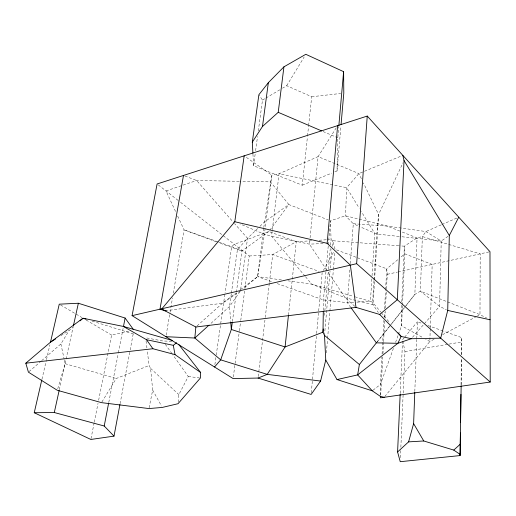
<?xml version="1.0" encoding="UTF-8"?>
<svg xmlns="http://www.w3.org/2000/svg" width="516" height="516" viewBox="0 0 516 516"><rect width="100%" height="100%" fill="white"/><g stroke="black" fill="none" stroke-linecap="round" stroke-linejoin="round"><path stroke-width="0.39" stroke-dasharray="2.58 1.94" d="M380.337 394.759L380.382 384.517L381.885 357.201M461.04 384.665L461.388 358.884M461.439 354.86L461.801 337.651L443.741 331.188M461.169 384.865L461.523 358.459M461.575 354.453L461.801 337.651M323.306 310.4L323.461 299.925L325.931 271.945M334.807 171.854L337.019 170.944L337.78 137.824L338.767 126.665M430.234 328.673L429.847 341.521L384.181 397.294M430.254 327.873L432.169 264.437L404.834 253.853L400.616 257.342M414.812 391.534L416.747 339.405M416.78 338.599L417.405 321.758L422.668 323.648M400.41 457.679L400.719 450.449M400.861 447.23L404.976 351.602L402.899 341.192M400.203 393.424L402.525 341.308M401.648 305.182L401.564 325.764L399.12 332.543M401.796 301.995L404.363 246.184L417.057 237.908L422.359 236.56L480.202 253.853L479.977 314.663L477.152 316.173M402.474 305.788L401.564 325.764L422.256 337.296M402.512 304.988L404.834 253.853L404.363 246.184L399.584 245.822M380.666 395.411L382.769 356.924M382.943 353.712L383.556 342.489M383.601 341.682L384.743 320.836M384.917 317.63L385.265 311.213M385.439 308.007L386.445 289.56M386.49 288.76L387.277 274.325L386.748 268.817L398.204 259.342M382.059 353.989L383.917 320.243M384.098 317.03L384.362 312.206M384.536 308.994L385.555 290.514M385.6 289.708L386.748 268.817L356.808 257.529M371.843 278.969L370.43 301.37L372.636 302.305L380.782 312.064M372.042 275.77L374.706 233.374L361.303 211.547M373.971 280.62L372.636 302.305L373.055 304.756L378.363 312.515M374.023 279.82L376.841 234.038L378.596 214.463L403.015 162.766M349.816 269.984L347.358 302.679L350.628 307.214M350.3 263.605L353.299 223.738L345.507 215.785L346.642 187.669L358.923 173.582L402.08 155.69M326.376 352.854L327.525 339.212M327.596 338.406L329.827 311.928M329.892 311.122L333.342 270.203M333.413 269.397L334.832 252.55M324.506 335.4L330.027 271.21M330.305 267.998L331.898 249.544M332.175 246.338L332.652 240.72L331.059 239.469L328.686 239.624M324.448 315.373L328.415 269.829M328.486 269.03L330.292 248.26M330.569 245.061L331.059 239.469L330.453 220.777L345.507 215.785L387.245 226.079L425.932 231.549L441.225 241.036L439.561 306.31L411.258 338.722M337.019 170.944L340.934 126.014M326.002 271.145L328.266 245.558M328.337 244.758L330.453 220.777M311.283 392.844L316.572 334.31M316.643 333.51L322.152 272.571M178.155 402.203L178.878 394.637L188.263 376.461L172.608 354.537M309.748 240.985L309.432 244.165L326.415 269.616M310.064 237.799L318.088 156.612L336.774 126.981M288.476 315.07L292.204 280.001M292.288 279.208L296.268 241.746L268.862 231.49L234.296 244.313L231.632 246.622L225.066 292.862M252.937 153.949L253.569 165.752L302.279 185.205L307.452 136.585M307.536 135.792L308.555 126.227M308.639 125.427L311.69 96.737L286.696 85.714L282.542 88.178M258.258 376.461L265.16 318.295M265.256 317.495L269.32 283.232M269.41 282.433L272.719 254.543L296.268 241.746L312.083 240.714M263.676 228.272L257.607 276.686L242.926 288.908M263.779 227.479L271.777 175.156L244.165 155.845M233.322 376.983L234.999 364.244M235.103 363.451L239.289 331.607M239.392 330.814L240.65 321.262M240.753 320.468L244.836 289.424M244.945 288.625L249.234 255.994L178.659 200.827M240.695 289.347L247.519 238.315L257.69 228.478M232.394 321.539L236.276 292.991M236.38 292.198L241.985 250.97L268.862 231.49M253.569 165.752L255.181 153.884M255.607 150.724L257.542 136.482M258.297 130.941L262.489 100.085L259.277 95.331M231.291 293.875L229.536 306.517L230.704 321.552M231.4 293.082L237.418 249.628L247.519 238.315L234.799 223.867M214.875 364.612L216.12 355.84M216.236 355.047L224.95 293.662M166.171 335.129L169.945 312.967M170.074 312.18L172.499 297.932M173.305 293.185L184.07 229.872L177.381 215.456M120.086 403.705L130.032 350.712M130.18 349.919L133.296 333.31M108.786 402.364L118.241 353.505M118.396 352.718L123.124 328.292M90.99 438.677L94.118 422.978M94.273 422.191L98.021 403.351M98.646 400.216L111.604 335.058L129.277 331.162M149.098 407.795L152.684 390.083L150.588 368.372L149.118 365.509L147.234 350.448M59.321 389.728L65.9 359.852M66.074 359.065L73.175 326.834M41.977 379.144L46.292 360.4M46.472 359.62L49.891 344.785M57.747 388.761L65.126 363.69L64.313 359.897M393.418 348.358L380.382 384.517L372.887 390.322M395.591 342.334L398.036 335.555M323.332 270.455L333.929 251.453M41.654 360.671L60.901 343.966L69.073 330.556L72.556 327.486M286.696 85.714L304.143 57.031M101.916 401.97L116.229 378.505L149.118 365.509M240.024 291.592L229.536 306.517L209.535 324.667M269.816 230.213L288.857 204.562L328.228 219.906M404.247 307.891L390.367 325.428M406.176 305.44L414.851 294.423L420.385 291.185L479.977 314.663L486.723 318.069M377.37 341.824L389.864 326.06M376.377 342.843L389.367 326.493M389.864 325.867L404.357 307.633M404.86 307.001L414.851 294.423L417.057 237.908L400.661 231.4M402.603 339.709L404.131 337.851M404.641 337.232L417.405 321.758M259.954 226.292L264.476 221.919L288.857 204.562L270.474 181.884L239.972 181.316M197.035 325.944L222.473 303.234L235.896 293.069M29.025 371.636L41.054 361.194M240.372 289.682L257.626 276.621L264.411 234.27L271.777 175.156L279.072 173.744L318.088 156.612L358.923 173.582L361.684 179.323M448.062 236.347L441.225 241.036L399.894 236.541M240.475 290.947L222.473 303.234L167.448 310.516M60.94 335.619L69.073 330.556M262.489 100.085L265.256 98.446M265.946 98.034L279.775 89.823M434.079 339.251L429.847 341.521L425.706 339.218M442.554 334.71L476.449 316.553M441.251 224.847L425.932 231.549L422.359 236.56L420.385 291.185L439.561 306.31L446.366 309.742M441.98 224.525L457.292 217.823M302.279 185.205L331.846 173.073M387.277 274.325L397.339 272.106M398.113 271.938L489.987 251.698M404.976 351.602L448.243 344.243M449.03 344.108L461.614 341.966M311.69 96.737L340.663 93.473M319.198 240.243L327.892 239.676M249.234 255.994L272.719 254.543L319.159 271.474M353.718 302.318L347.358 302.679L323.461 299.925L275.77 283.097M356.904 302.137L370.43 301.37L354.202 296.603M323.119 243.513L309.432 244.165L271.558 236.141L264.411 234.27L239.979 223.925M239.172 181.303L196.635 180.503L166.01 190.946L176.046 212.573M171.686 341.282L162.94 340.992L145.647 337.761M398.784 245.758L332.652 240.72L335.103 249.338L356.059 257.245M399.1 236.457L376.841 234.038L360.432 226.95M188.263 376.461L199.602 377.983M281.484 279.93L257.626 276.621L271.99 281.762M287.851 280.814L311.709 284.123L353.434 296.377M65.126 363.69L116.229 378.505M92.164 321.12L134.953 334.433M218.042 241.836L184.07 229.872L217.881 242.391M218.797 242.107L231.632 246.622L241.985 250.97L218.636 242.675M427.938 325.531L442.986 330.917M184.947 176.014L196.635 180.503L234.264 223.26M399.913 231.104L387.245 226.079L353.299 223.738L359.723 226.627M323.074 131.528L337.78 137.824M60.63 304.988L81.986 317.585M86.12 320.023L111.604 335.058M158.289 184.909L178.026 200.337M354.795 306.317L345.191 297.751L326.867 270.287M150.588 368.372L178.878 394.637M381.292 312.67L389.954 323.042M305.014 276.125L271.558 236.141L279.072 173.744L346.642 187.669L359.207 208.135M305.53 276.744L311.709 284.123L345.191 297.751L373.055 304.756L378.596 214.463L363.412 182.909M165.243 344.217L172.144 353.892M152.684 390.083L161.514 406.047M60.901 343.966L64.152 359.136M146.047 340.934L147.137 349.655"/><path stroke-width="0.77" d="M400.164 394.224L397.591 451.952L400.235 461.697L460.091 455.57L460.395 433.008M460.53 422.533L460.911 394.334M460.091 455.57L461.156 385.665M323.3 311.206L322.99 332.149L324.506 335.4L325.764 360.071L320.584 381.053L311.142 394.443L258.071 378.054L233.116 378.57L132.083 315.644L157.103 183.98L367.244 116.061L489.987 251.698L490.2 382.053L380.537 397.817L380.331 396.34L372.262 390.805L357.64 374.9L359.381 364.522L376.377 342.843L397.849 343.314L411.258 338.722L440.69 338.167L447.727 310.426L449.307 235.49L458.75 217.184M397.591 451.952L408.601 441.864L413.619 423.617L414.78 392.334M402.822 155.381L404.041 160.586L397.307 299.719L379.686 314.457L355.995 307.388L195.854 327.002L165.055 310.832L161.934 308.736L234.793 221.732L244.165 155.845M178.575 344.217L200.647 372.533L200.356 378.08L178.014 403.718L162.282 407.434L148.943 408.569L101.51 402.641L57.295 390.283L28.419 372.159L25.8 363.2L50.768 341.947L82.947 318.224L123.401 326.454L172.589 340.528M490.2 382.053L356.646 263.682L367.244 116.061M323.268 328.95L322.99 332.149L285.084 346.952L267.224 374.371L258.071 378.054M341.07 124.414L343.798 93.119L343.617 71.672L305.807 54.303L283.929 66.841L268.333 82.702L258.877 94.738L252.311 142.139L252.898 153.155M355.995 307.388L350.37 265.134L327.144 243.32L337.625 125.633M338.831 125.865L343.617 71.672M195.854 327.002L194.822 338.019L220.687 359.852L267.224 374.371L320.584 381.053M288.386 315.869L285.084 346.952L231.316 329.466L230.768 322.345M252.311 142.139L262.483 126.472L278.221 112.327L283.929 66.841M262.483 126.472L268.333 82.702M232.29 322.332L231.316 329.466L220.687 359.852L214.54 367.005M183.483 175.453L159.986 309.187L165.055 310.832L166.649 310.619M41.796 379.924L34.237 412.723L90.835 439.464L114.004 436.136L119.938 404.499M114.004 436.136L104.213 426.003L108.637 403.151M123.427 326.712L125.104 318.043L78.368 303.247L59.25 304.176L50.433 342.443M34.237 412.723L54.296 412.523L59.147 390.509M73.343 326.048L78.368 303.247M208.941 325.203L194.822 338.019L165.907 336.709M408.601 441.864L423.746 440.974L453.757 450.081L460.382 444.089M80.096 320.823L82.992 318.262L86.049 319.217M123.401 326.454L146.512 339.715L173.299 345.327L176.562 342.759M50.768 341.947L55.515 338.993M132.083 315.644L356.646 263.682M325.764 360.071L337.006 379.557L357.64 374.9L397.849 343.314L401.164 336.451L398.107 332.794M25.8 363.2L152.923 348.739L175.014 354.608L200.647 372.533M447.727 310.426L490.097 319.778M411.258 338.722L401.164 336.451L379.686 314.457M234.793 221.732L327.144 243.32M380.331 396.34L384.181 397.294M54.296 412.523L104.213 426.003M337.006 379.557L372.262 390.805M278.221 112.327L321.603 130.896M453.757 450.081L460.149 454.428M324.506 335.4L359.381 364.522M125.104 318.043L133.425 329.511M351.099 307.858L376.377 342.843M146.512 339.715L152.923 348.739M404.041 160.586L449.307 235.49M413.619 423.617L423.746 440.974M173.299 345.327L175.014 354.608"/></g></svg>
